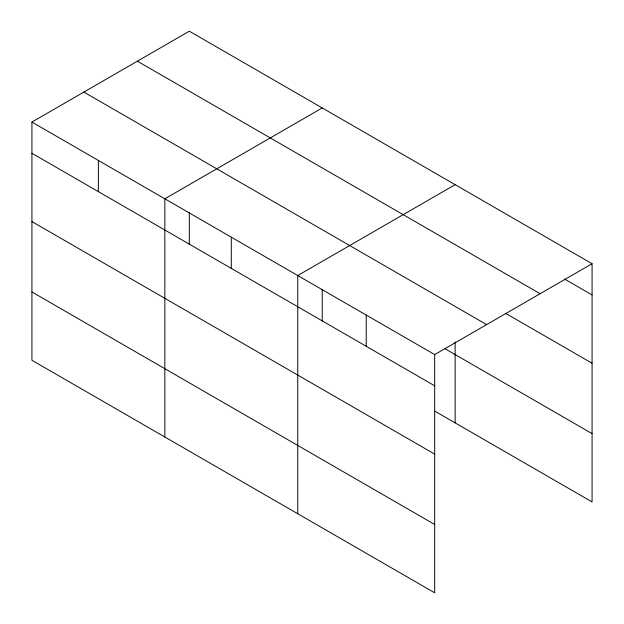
<?xml version="1.0" encoding="UTF-8"?>
<svg xmlns="http://www.w3.org/2000/svg" width="624" height="624" viewBox="0 0 624 624"><rect width="100%" height="100%" fill="white"/><g stroke="black" fill="none" stroke-linecap="round" stroke-linejoin="round"><path stroke-width="0.94" d="M31.925 122.07L434.686 354.596L434.686 592.8L31.925 360.274L31.925 122.07L189.314 31.2L592.075 263.726L592.075 501.93L434.951 411.216M322.226 107.936L164.837 198.806L164.837 437.003M455.138 184.673L297.742 275.535L297.742 513.739M434.686 354.596L592.075 263.726M564.517 279.029L592.075 294.941M137.381 61.183L540.134 293.717M506.072 313.591L592.075 363.246M83.866 92.079L486.619 324.613M445.045 348.738L592.075 433.625M31.925 153.278L434.686 385.811M31.925 221.59L434.686 454.116M31.925 291.962L434.686 524.495M455.138 342.03L455.138 422.869M366.218 315.065L366.218 346.281M322.226 289.372L322.226 321.126M231.293 237.175L231.293 268.382M189.314 212.636L189.314 244.39M98.381 160.438L98.381 191.646"/></g></svg>
